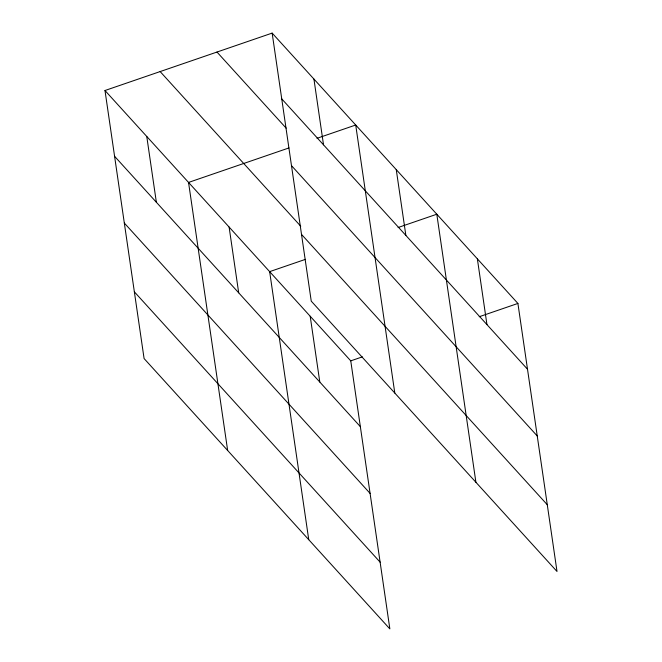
<?xml version="1.0" encoding="UTF-8"?>
<svg xmlns="http://www.w3.org/2000/svg" width="662" height="662" viewBox="0 0 662 662"><rect width="100%" height="100%" fill="white"/><g stroke="black" fill="none" stroke-linecap="round" stroke-linejoin="round"><path stroke-width="0.99" d="M104.985 90.512L350.752 360.856L389.852 628.9L144.093 358.564L104.985 90.512L272.148 33.1L517.907 303.436L557.015 571.488L311.248 301.144L272.148 33.1M288.98 147.932L188.546 182.431L227.654 450.474M316.999 138.308L355.709 125.019L394.809 393.062M305.455 259.347L269.649 271.643L308.749 539.687M398.094 227.521L436.804 214.223L475.912 482.275M350.752 360.856L362.362 356.868M479.197 316.734L517.907 303.436M281.739 98.878L527.506 369.222M216.987 52.05L286.158 128.138M291.479 165.632L537.246 435.968M160.146 71.57L300.755 226.23M301.516 234.398L547.275 504.734M114.584 156.298L360.343 426.634M124.324 223.044L370.083 493.38M134.353 291.818L380.12 562.154M477.36 258.834L486.951 324.612M396.257 169.621L405.856 235.399M313.929 79.059L323.519 144.837M310.197 316.246L319.796 382.032M229.102 227.033L238.692 292.819M146.765 136.471L156.364 202.258"/></g></svg>
